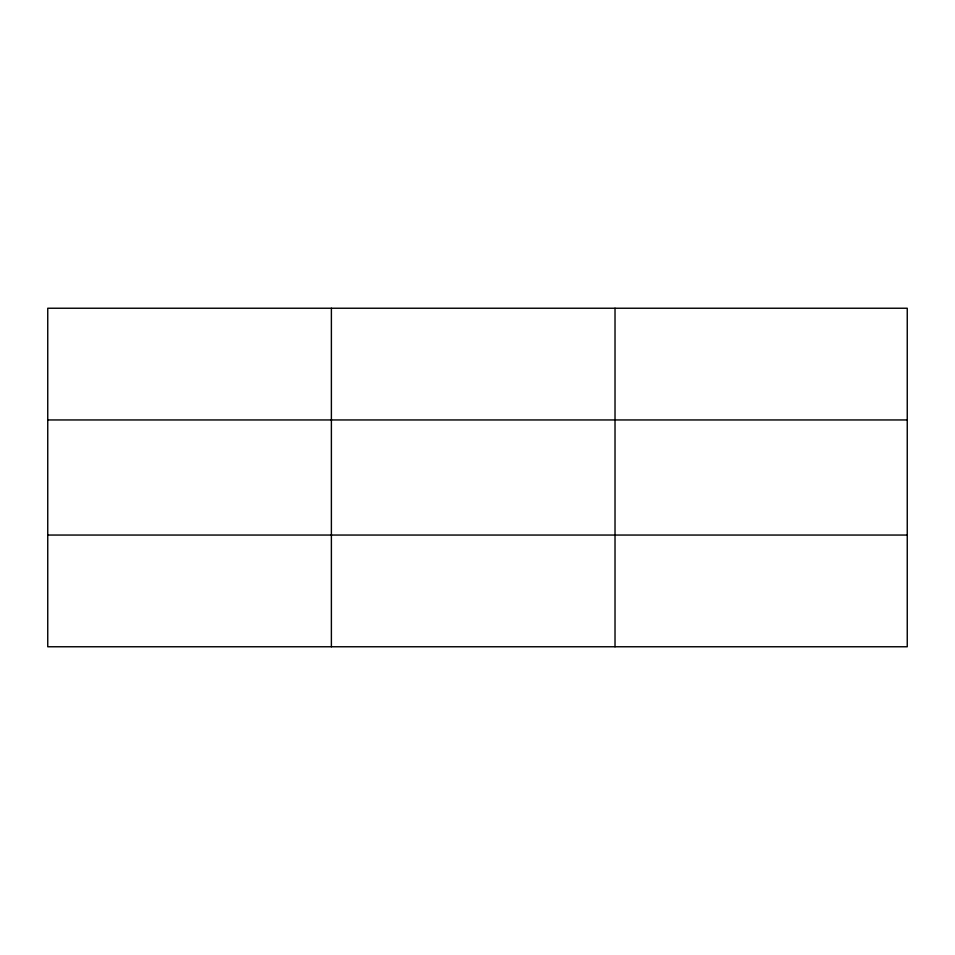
<?xml version="1.0" encoding="UTF-8"?>
<svg xmlns="http://www.w3.org/2000/svg" width="955" height="955" viewBox="0 0 955 955"><rect width="100%" height="100%" fill="white"/><g stroke="black" fill="none" stroke-linecap="round" stroke-linejoin="round"><path stroke-width="1.43" d="M331.385 646.762L331.385 308.238M615.02 646.762L615.02 308.238M907.25 419.949L907.25 308.238L47.75 308.238L47.75 646.762L907.25 646.762L907.25 419.949L47.75 419.949M47.75 535.051L907.25 535.051"/></g></svg>
